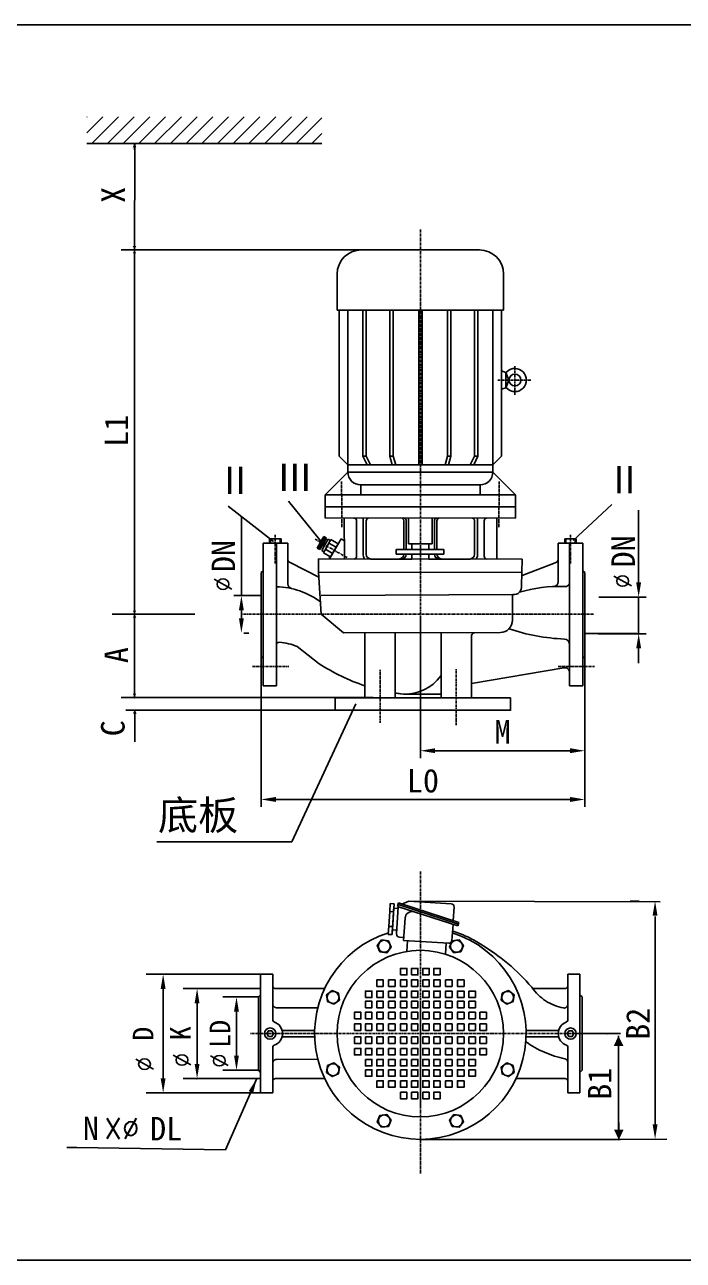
# Model space of a CAD drawing. Extents: x 1620 to 2878, y -792 to 791.
# Drawn here: x 1924.8 to 2036.8, y -372 to -162 of the extents above; entities that cross this region are included whole.
import ezdxf
from ezdxf.enums import TextEntityAlignment as Align

# ---------------------------------------------------------------- set-up
doc = ezdxf.new("R2010")
doc.units = 0
doc.header["$MEASUREMENT"] = 0
doc.linetypes.add('ACAD_ISO05W100', pattern=[34, 24, -3, 0.5, -3, 0.5, -3])
doc.linetypes.add('CENTER', pattern=[2, 1.25, -0.25, 0.25, -0.25])
doc.layers.get('0').update_dxf_attribs({"linetype": 'CONTINUOUS'})
doc.layers.get('DEFPOINTS').update_dxf_attribs({"linetype": 'CONTINUOUS'})
for name, color, linetype in [('1', 7, 'CONTINUOUS'), ('LAYER1', 7, 'ACAD_ISO05W100'), ('PMX', 6, 'CONTINUOUS'), ('TEXT', 3, 'CONTINUOUS'), ('YHCENTER', 4, 'CENTER'), ('YHDIM', 1, 'CONTINUOUS'), ('YHPMX', 6, 'CONTINUOUS'), ('YHSOLID', 7, 'CONTINUOUS'), ('YHTHIN', 1, 'CONTINUOUS')]:
    doc.layers.add(name, color=color, linetype=linetype)
doc.styles.add('HZTXT', font='txt.shx', dxfattribs={"bigfont": 'hztxt.shx'})
doc.styles.get("Standard").update_dxf_attribs({"font": 'SimSun.ttf', "width": 0.6})
doc.dimstyles.get("Standard").update_dxf_attribs({"dimtxt": 0.18, "dimasz": 0.18, "dimexe": 0.18, "dimexo": 0.0625, "dimgap": 0.09, "dimtad": 0, "dimtih": 1, "dimtoh": 1, "dimdec": 4, "dimzin": 0, "dimdsep": 46, "dimtxsty": 'Standard', "dimcen": 0.09, "dimadec": 0, "dimazin": 0, "dimtfac": 1, "dimtdec": 4, "dimtofl": 0, "dimtmove": 0, "dimatfit": 3, "dimfxl": 0, "dimtolj": 1, "dimtzin": 0, "dimarcsym": 0})

# ---------------------------------------------------------------- blocks, each defined once
blk = doc.blocks.new('A2')
at = {"color": 1, "linetype": 'ByBlock', "ltscale": 0.2}
blk.add_solid([(-0.63, -0.307), (-0.63, 0.293), (0, 0)], dxfattribs=at)
at = {"layer": 'TEXT', "color": 1, "ltscale": 0.2}
blk.add_line((0, 0), (-1.081, 0), dxfattribs=at)
blk = doc.blocks.new('*D52')
at = {"layer": 'DEFPOINTS', "color": 0}
for p in [(2021.77, -259.25), (2029.18, -259.25), (2021.65, -265.48)]:
    blk.add_point(p, dxfattribs=at)
at = {"layer": 'YHDIM', "color": 0, "lineweight": -2}
for p, q in [((2029.18, -256.75), (2029.18, -244.47)), ((2022.39, -259.25), (2030.43, -259.25)), ((2029.18, -265.48), (2029.18, -259.25)), ((2022.27, -265.48), (2030.43, -265.48)), ((2029.18, -267.98), (2029.18, -270.48))]:
    blk.add_line(p, q, dxfattribs=at)
at = {"layer": 'YHDIM', "color": 0}
for points in [[(2028.76, -256.75), (2029.6, -256.75), (2029.18, -259.25)], [(2028.76, -267.98), (2029.6, -267.98), (2029.18, -265.48)]]:
    blk.add_solid(points, dxfattribs=at)
at = {"layer": 'YHDIM', "color": 0, "insert": (2027.3, -249.36), "char_height": 2.5, "attachment_point": 5, "rotation": 90}
blk.add_mtext('\\A1;        ', dxfattribs=at)
blk = doc.blocks.new('*D53')
at = {"layer": 'DEFPOINTS', "color": 0}
for p in [(1961.52, -259.01), (1961.64, -259.01), (1961.4, -265.36)]:
    blk.add_point(p, dxfattribs=at)
at = {"layer": 'YHDIM', "color": 0, "lineweight": -2}
for p, q in [((1961.64, -259.01), (1961.64, -245.66)), ((1962.15, -259.01), (1962.89, -259.01)), ((1961.64, -262.86), (1961.64, -261.51)), ((1962.03, -265.36), (1962.89, -265.36))]:
    blk.add_line(p, q, dxfattribs=at)
at = {"layer": 'YHDIM', "color": 0}
for points in [[(1961.22, -261.51), (1962.06, -261.51), (1961.64, -259.01)], [(1961.22, -262.86), (1962.06, -262.86), (1961.64, -265.36)]]:
    blk.add_solid(points, dxfattribs=at)
at = {"layer": 'YHDIM', "color": 0, "insert": (1959.76, -251.09), "char_height": 2.5, "attachment_point": 5, "rotation": 90}
blk.add_mtext('\\A1;         ', dxfattribs=at)
blk = doc.blocks.new('*D54')
at = {"layer": 'DEFPOINTS', "color": 0}
for p in [(1965, -262.15), (2020.03, -262.15), (2020.03, -293.65)]:
    blk.add_point(p, dxfattribs=at)
at = {"layer": 'YHDIM', "color": 0, "lineweight": -2}
for p, q in [((1965, -262.77), (1965, -294.9)), ((2020.03, -262.77), (2020.03, -294.9)), ((1967.5, -293.65), (2017.53, -293.65))]:
    blk.add_line(p, q, dxfattribs=at)
at = {"layer": 'YHDIM', "color": 0}
for points in [[(1967.5, -293.23), (1967.5, -294.07), (1965, -293.65)], [(2017.53, -293.23), (2017.53, -294.07), (2020.03, -293.65)]]:
    blk.add_solid(points, dxfattribs=at)
blk = doc.blocks.new('*D55')
at = {"layer": 'DEFPOINTS', "color": 0}
for p in [(1992.07, -262.15), (2020.03, -262.15), (2020.03, -285.37)]:
    blk.add_point(p, dxfattribs=at)
at = {"layer": 'YHDIM', "color": 0, "lineweight": -2}
for p, q in [((1992.07, -262.77), (1992.07, -286.62)), ((2020.03, -262.77), (2020.03, -286.62)), ((1994.57, -285.37), (2017.53, -285.37))]:
    blk.add_line(p, q, dxfattribs=at)
at = {"layer": 'YHDIM', "color": 0}
for points in [[(1994.57, -284.95), (1994.57, -285.78), (1992.07, -285.37)], [(2017.53, -284.95), (2017.53, -285.78), (2020.03, -285.37)]]:
    blk.add_solid(points, dxfattribs=at)
blk = doc.blocks.new('*D56')
at = {"layer": 'DEFPOINTS', "color": 0}
for p in [(1954.11, -325.8), (1964.9, -325.8), (1964.89, -341.09)]:
    blk.add_point(p, dxfattribs=at)
at = {"layer": 'YHDIM', "color": 0, "lineweight": -2}
for p, q in [((1964.28, -325.8), (1952.86, -325.8)), ((1954.11, -338.59), (1954.11, -328.3)), ((1964.27, -341.09), (1952.86, -341.09))]:
    blk.add_line(p, q, dxfattribs=at)
at = {"layer": 'YHDIM', "color": 0}
for points in [[(1953.69, -328.3), (1954.52, -328.3), (1954.11, -325.8)], [(1953.69, -338.59), (1954.52, -338.59), (1954.11, -341.09)]]:
    blk.add_solid(points, dxfattribs=at)
blk = doc.blocks.new('*D57')
at = {"layer": 'DEFPOINTS', "color": 0}
for p in [(1960.81, -327.21), (1964.54, -327.21), (1964.54, -339.68)]:
    blk.add_point(p, dxfattribs=at)
at = {"layer": 'YHDIM', "color": 0, "lineweight": -2}
for p, q in [((1963.91, -327.21), (1959.56, -327.21)), ((1960.81, -337.18), (1960.81, -329.71)), ((1963.91, -339.68), (1959.56, -339.68))]:
    blk.add_line(p, q, dxfattribs=at)
at = {"layer": 'YHDIM', "color": 0}
for points in [[(1960.39, -329.71), (1961.22, -329.71), (1960.81, -327.21)], [(1960.39, -337.18), (1961.22, -337.18), (1960.81, -339.68)]]:
    blk.add_solid(points, dxfattribs=at)
blk = doc.blocks.new('*D58')
at = {"layer": 'DEFPOINTS', "color": 0}
for p in [(1948.34, -323.35), (1964.9, -323.35), (1964.9, -343.54)]:
    blk.add_point(p, dxfattribs=at)
at = {"layer": 'YHDIM', "color": 0, "lineweight": -2}
for p, q in [((1964.28, -323.35), (1947.09, -323.35)), ((1948.34, -341.04), (1948.34, -325.85)), ((1964.28, -343.54), (1947.09, -343.54))]:
    blk.add_line(p, q, dxfattribs=at)
at = {"layer": 'YHDIM', "color": 0}
for points in [[(1947.92, -325.85), (1948.75, -325.85), (1948.34, -323.35)], [(1947.92, -341.04), (1948.75, -341.04), (1948.34, -343.54)]]:
    blk.add_solid(points, dxfattribs=at)

msp = doc.modelspace()

# ---------------------------------------------------------------- hatches: boundary and pattern name
at = {"layer": 'YHPMX', "ltscale": 0.2}
h = msp.add_hatch(dxfattribs=at)
h.set_pattern_fill('ANSI31', color=256, scale=15.120422, style=0)
h.set_pattern_definition([(45, (326.8818, -719.637), (-1.3364691, 1.3364691), [])])
h.paths.add_polyline_path([(1975.34103, -182.16182), (1975.34103, -177.62036), (1935.34335, -177.62036), (1935.34335, -182.16182)])

# ---------------------------------------------------------------- linework, layer by layer
for p, q in [((2215.64763, -161.97458), (1918.64763, -161.97458)), ((1918.64763, -371.97458), (2215.64763, -371.97458))]:
    msp.add_line(p, q)
at = {"color": 1, "linetype": 'ByBlock'}
for p, q in [((1982.01047, -200.24144), (1942.72525, -200.24144)), ((1943.47525, -201.14144), (1943.47525, -246.71842)), ((1943.47525, -261.2454), (1943.47525, -231.66842)), ((1964.96448, -258.96053), (1960.36199, -258.95836)), ((1953.75006, -262.1454), (1942.72525, -262.1454)), ((2020.06241, -265.4468), (2028.85534, -265.4468)), ((1992.06783, -278.53294), (1992.06783, -283.51966)), ((1992.20245, -351.42356), (2033.99427, -351.37902))]:
    msp.add_line(p, q, dxfattribs=at)
at = {"color": 1}
for p, q in [((1981.1071, -277.41988), (1970.24158, -300.84025)), ((1970.24158, -300.84025), (1947.26287, -300.84025))]:
    msp.add_line(p, q, dxfattribs=at)
at = {"color": 0, "linetype": 'ByBlock'}
msp.add_line((2029.28507, -310.96029), (2027.72343, -310.96029), dxfattribs=at)
at = {"layer": '1'}
for p, q in [((1975.88619, -243.88958), (1975.88619, -245.83142)), ((1992.06815, -243.88958), (1975.88619, -243.88958)), ((1992.06815, -243.88958), (1996.22748, -243.88958)), ((1996.22748, -243.88958), (2004.44735, -243.88958)), ((2006.38918, -243.88958), (2008.25011, -243.88958)), ((2008.25011, -243.88958), (2008.25011, -245.83142)), ((2008.25011, -245.83142), (1975.88619, -245.79301)), ((1979.12258, -245.83142), (1979.14299, -252.75892)), ((1981.22624, -246.31688), (1981.22624, -252.3042)), ((1982.35897, -245.83142), (1982.35897, -252.14736)), ((1982.86964, -251.98056), (1982.86964, -246.27847)), ((1989.24321, -245.79301), (1989.24321, -245.79596)), ((1989.24321, -246.27847), (1989.24321, -251.1668)), ((1989.6752, -246.27847), (1989.6752, -251.1668)), ((1994.4611, -246.27847), (1994.4611, -251.1668)), ((1994.89308, -246.27847), (1994.89308, -251.1668)), ((2001.26666, -251.98056), (2001.26666, -246.27847)), ((2001.77732, -245.83142), (2001.77732, -252.14736)), ((2002.91006, -246.31688), (2002.91006, -252.3042)), ((2005.04468, -252.78966), (2005.04468, -245.82761)), ((1976.61522, -252.75293), (1978.58147, -249.34502)), ((1989.24321, -251.9759), (1989.24321, -251.98056)), ((1989.6752, -251.9759), (1989.6752, -251.98056)), ((1994.4611, -251.9759), (1994.4611, -251.98056)), ((1994.89308, -251.9759), (1994.89308, -251.98056)), ((1974.75293, -252.74529), (2009.38885, -252.83279)), ((1983.7052, -252.78966), (1988.8661, -252.78966)), ((1990.61177, -252.78966), (1988.8661, -252.78966)), ((2000.45756, -252.78966), (1993.52452, -252.78966)), ((2009.38885, -255.05481), (1974.74747, -255.04666))]:
    msp.add_line(p, q, dxfattribs=at)
for centre, radius, start, end in [((1980.74078, -246.31688), 0.48546, 0, 90), ((1983.3551, -246.27847), 0.48546, 110.1606389, 180), ((1988.75776, -246.27847), 0.48546, 0, 90), ((1989.18974, -246.27847), 0.48546, 0, 90), ((1994.94656, -246.27847), 0.48546, 107.4918441, 180), ((1995.37854, -246.27847), 0.48546, 107.6913042, 180), ((2000.7812, -246.27847), 0.48546, 0, 69.8393611), ((2003.39552, -246.31688), 0.48546, 90, 180), ((1983.67874, -251.98056), 0.8091, 180, 270), ((1988.43412, -251.98056), 0.8091, 270, 0), ((1988.8661, -251.98056), 0.8091, 270, 0), ((1995.2702, -251.98056), 0.8091, 180, 270), ((1995.70218, -251.98056), 0.8091, 180, 270), ((2000.45756, -251.98056), 0.8091, 270, 0), ((1980.74078, -252.3042), 0.48546, 270, 0), ((1983.16807, -252.14736), 0.8091, 180, 232.5464914), ((1983.7052, -251.98056), 0.8091, 262.9483667, 270), ((2000.96822, -252.14736), 0.8091, 307.4535086, 0), ((2003.39552, -252.3042), 0.48546, 180, 270)]:
    msp.add_arc(centre, radius, start, end, dxfattribs=at)
at = {"layer": 'DEFPOINTS', "color": 0, "linetype": 'ByBlock'}
for p in [(1982.04172, -200.24144), (1964.99573, -258.96054), (2020.03116, -258.97401), (1943.47525, -262.1454), (1953.78131, -262.1454), (1964.99573, -262.23991), (2020.03116, -262.1454), (2020.03116, -262.23991), (1961.10894, -265.43165), (1964.99573, -265.43348), (2020.03116, -265.4468), (2028.10534, -265.4468), (1992.06783, -278.50169), (1992.06783, -282.76966), (1990.09469, -310.96029), (2028.97343, -310.96029), (2029.16007, -310.96029), (2029.91007, -310.96029), (1992.1712, -351.42356), (2029.91007, -351.42356)]:
    msp.add_point(p, dxfattribs=at)
at = {"layer": 'DEFPOINTS', "color": 0, "linetype": 'ByBlock', "ltscale": 0.35}
msp.add_point((1992.07669, -351.42356), dxfattribs=at)
at = {"layer": 'LAYER1'}
for p, q in [((1988.02982, -315.79346), (1988.02982, -316.56461)), ((1966.98322, -323.3517), (1964.90304, -323.3517)), ((1964.90304, -323.3517), (1964.90304, -333.44672)), ((1966.98322, -323.3517), (1966.98322, -327.18787)), ((1967.01153, -323.3517), (1967.01153, -331.02404)), ((2017.12413, -323.3517), (2019.20431, -323.3517)), ((2017.12413, -323.3517), (2017.12413, -331.02404)), ((2019.20431, -323.3517), (2019.20431, -333.44672)), ((1964.53595, -327.20616), (1964.90304, -326.83907)), ((1964.53595, -327.20616), (1964.53595, -333.44672)), ((1967.47268, -325.79898), (1975.79584, -325.80545)), ((2011.16117, -325.79898), (2016.63467, -325.79898)), ((2019.57141, -327.20616), (2019.20431, -326.83907)), ((2019.57141, -327.20616), (2019.57141, -333.44672)), ((1974.6295, -329.07963), (1967.59504, -329.04487)), ((1967.01153, -331.17129), (1967.01153, -331.02404)), ((2017.12413, -331.17129), (2017.12413, -331.02404)), ((1964.53595, -339.68299), (1964.53595, -333.44243)), ((1964.90304, -343.53745), (1964.90304, -333.44243)), ((2019.20431, -343.53745), (2019.20431, -333.44243)), ((2019.57141, -339.68299), (2019.57141, -333.44243)), ((1967.01153, -343.53745), (1967.01153, -335.72216)), ((2017.12413, -343.53745), (2017.12413, -335.72216)), ((1974.6295, -337.81382), (1967.59504, -337.84858)), ((1964.53595, -339.68299), (1964.90304, -340.05008)), ((1966.98322, -343.53745), (1966.98322, -338.46039)), ((2019.57141, -339.68299), (2019.20431, -340.05008)), ((1967.47268, -341.09017), (1975.79686, -341.09017)), ((2008.33879, -341.09017), (2016.63467, -341.09017)), ((1966.98322, -343.53745), (1964.90304, -343.53745)), ((2017.12413, -343.53745), (2019.20431, -343.53745))]:
    msp.add_line(p, q, dxfattribs=at)
for centre, radius, start, end in [((1992.36928, -333.33824), 18.06528, 56.8337745, 73.5055926), ((1984.57963, -348.10409), 34.722, 40.4438271, 59.4044374), ((1967.47268, -325.30952), 0.48946, 180, 270), ((2016.63467, -325.30952), 0.48946, 270, 0), ((2017.98294, -320.75744), 8.48256, 214.6462864, 259.2628235), ((1967.59504, -328.43306), 0.61182, 180, 270), ((2016.51231, -328.48958), 0.61182, 259.6711867, 0), ((2020.49106, -319.83108), 18.31837, 235.0245291, 257.867067), ((1967.59504, -338.46039), 0.61182, 90, 180), ((2016.51231, -338.33842), 0.61182, 0, 77.867067), ((1967.47268, -341.57963), 0.48946, 90, 180), ((2016.63467, -341.57963), 0.48946, 0, 90)]:
    msp.add_arc(centre, radius, start, end, dxfattribs=at)
at = {"layer": 'PMX'}
msp.add_line((1978.58147, -249.34502), (1978.58147, -249.34502), dxfattribs=at)
for points in [[(1988.67803, -323.47787), (1989.78533, -323.47787), (1989.78533, -322.37148), (1988.67803, -322.37148)], [(1990.54858, -323.47787), (1991.65589, -323.47787), (1991.65589, -322.37148), (1990.54858, -322.37148)], [(1993.58707, -323.47787), (1992.47977, -323.47787), (1992.47977, -322.37148), (1993.58707, -322.37148)], [(1995.45763, -323.47787), (1994.35033, -323.47787), (1994.35033, -322.37148), (1995.45763, -322.37148)], [(1984.64774, -325.43599), (1985.75505, -325.43599), (1985.75505, -324.32959), (1984.64774, -324.32959)], [(1986.66343, -325.43599), (1987.77073, -325.43599), (1987.77073, -324.32959), (1986.66343, -324.32959)], [(1988.67803, -325.43599), (1989.78533, -325.43599), (1989.78533, -324.32959), (1988.67803, -324.32959)], [(1990.54858, -325.43599), (1991.65589, -325.43599), (1991.65589, -324.32959), (1990.54858, -324.32959)], [(1993.58707, -325.43599), (1992.47977, -325.43599), (1992.47977, -324.32959), (1993.58707, -324.32959)], [(1995.45763, -325.43599), (1994.35033, -325.43599), (1994.35033, -324.32959), (1995.45763, -324.32959)], [(1997.47223, -325.43599), (1996.36492, -325.43599), (1996.36492, -324.32959), (1997.47223, -324.32959)], [(1999.48791, -325.43599), (1998.38061, -325.43599), (1998.38061, -324.32959), (1999.48791, -324.32959)], [(1982.7189, -327.31413), (1983.8262, -327.31413), (1983.8262, -326.20774), (1982.7189, -326.20774)], [(1984.64774, -327.31413), (1985.75505, -327.31413), (1985.75505, -326.20774), (1984.64774, -326.20774)], [(1986.66343, -327.31413), (1987.77073, -327.31413), (1987.77073, -326.20774), (1986.66343, -326.20774)], [(1988.67803, -327.31413), (1989.78533, -327.31413), (1989.78533, -326.20774), (1988.67803, -326.20774)], [(1990.54858, -327.31413), (1991.65589, -327.31413), (1991.65589, -326.20774), (1990.54858, -326.20774)], [(1993.58707, -327.31413), (1992.47977, -327.31413), (1992.47977, -326.20774), (1993.58707, -326.20774)], [(1995.45763, -327.31413), (1994.35033, -327.31413), (1994.35033, -326.20774), (1995.45763, -326.20774)], [(1997.47223, -327.31413), (1996.36492, -327.31413), (1996.36492, -326.20774), (1997.47223, -326.20774)], [(1999.48791, -327.31413), (1998.38061, -327.31413), (1998.38061, -326.20774), (1999.48791, -326.20774)], [(2001.41676, -327.31413), (2000.30946, -327.31413), (2000.30946, -326.20774), (2001.41676, -326.20774)], [(1982.7189, -329.05888), (1983.8262, -329.05888), (1983.8262, -327.95248), (1982.7189, -327.95248)], [(1984.64774, -329.05888), (1985.75505, -329.05888), (1985.75505, -327.95248), (1984.64774, -327.95248)], [(1986.66343, -329.05888), (1987.77073, -329.05888), (1987.77073, -327.95248), (1986.66343, -327.95248)], [(1988.67803, -329.05888), (1989.78533, -329.05888), (1989.78533, -327.95248), (1988.67803, -327.95248)], [(1990.54858, -329.05888), (1991.65589, -329.05888), (1991.65589, -327.95248), (1990.54858, -327.95248)], [(1993.58707, -329.05888), (1992.47977, -329.05888), (1992.47977, -327.95248), (1993.58707, -327.95248)], [(1995.45763, -329.05888), (1994.35033, -329.05888), (1994.35033, -327.95248), (1995.45763, -327.95248)], [(1997.47223, -329.05888), (1996.36492, -329.05888), (1996.36492, -327.95248), (1997.47223, -327.95248)], [(1999.48791, -329.05888), (1998.38061, -329.05888), (1998.38061, -327.95248), (1999.48791, -327.95248)], [(2001.41676, -329.05888), (2000.30946, -329.05888), (2000.30946, -327.95248), (2001.41676, -327.95248)], [(1980.84834, -330.93702), (1981.95564, -330.93702), (1981.95564, -329.83063), (1980.84834, -329.83063)], [(1980.84834, -332.89514), (1981.95564, -332.89514), (1981.95564, -331.78874), (1980.84834, -331.78874)], [(1982.7189, -330.93702), (1983.8262, -330.93702), (1983.8262, -329.83063), (1982.7189, -329.83063)], [(1982.7189, -332.89514), (1983.8262, -332.89514), (1983.8262, -331.78874), (1982.7189, -331.78874)], [(1984.64774, -330.93702), (1985.75505, -330.93702), (1985.75505, -329.83063), (1984.64774, -329.83063)], [(1984.64774, -332.89514), (1985.75505, -332.89514), (1985.75505, -331.78874), (1984.64774, -331.78874)], [(1986.66343, -330.93702), (1987.77073, -330.93702), (1987.77073, -329.83063), (1986.66343, -329.83063)], [(1986.66343, -332.89514), (1987.77073, -332.89514), (1987.77073, -331.78874), (1986.66343, -331.78874)], [(1988.67803, -330.93702), (1989.78533, -330.93702), (1989.78533, -329.83063), (1988.67803, -329.83063)], [(1988.67803, -332.89514), (1989.78533, -332.89514), (1989.78533, -331.78874), (1988.67803, -331.78874)], [(1990.54858, -330.93702), (1991.65589, -330.93702), (1991.65589, -329.83063), (1990.54858, -329.83063)], [(1990.54858, -332.89514), (1991.65589, -332.89514), (1991.65589, -331.78874), (1990.54858, -331.78874)], [(1993.58707, -330.93702), (1992.47977, -330.93702), (1992.47977, -329.83063), (1993.58707, -329.83063)], [(1993.58707, -332.89514), (1992.47977, -332.89514), (1992.47977, -331.78874), (1993.58707, -331.78874)], [(1995.45763, -330.93702), (1994.35033, -330.93702), (1994.35033, -329.83063), (1995.45763, -329.83063)], [(1995.45763, -332.89514), (1994.35033, -332.89514), (1994.35033, -331.78874), (1995.45763, -331.78874)], [(1997.47223, -330.93702), (1996.36492, -330.93702), (1996.36492, -329.83063), (1997.47223, -329.83063)], [(1997.47223, -332.89514), (1996.36492, -332.89514), (1996.36492, -331.78874), (1997.47223, -331.78874)], [(1999.48791, -330.93702), (1998.38061, -330.93702), (1998.38061, -329.83063), (1999.48791, -329.83063)], [(1999.48791, -332.89514), (1998.38061, -332.89514), (1998.38061, -331.78874), (1999.48791, -331.78874)], [(2001.41676, -330.93702), (2000.30946, -330.93702), (2000.30946, -329.83063), (2001.41676, -329.83063)], [(2001.41676, -332.89514), (2000.30946, -332.89514), (2000.30946, -331.78874), (2001.41676, -331.78874)], [(2003.28732, -330.93702), (2002.18001, -330.93702), (2002.18001, -329.83063), (2003.28732, -329.83063)], [(2003.28732, -332.89514), (2002.18001, -332.89514), (2002.18001, -331.78874), (2003.28732, -331.78874)], [(1980.84834, -333.99831), (1981.95564, -333.99831), (1981.95564, -335.10471), (1980.84834, -335.10471)], [(1980.84834, -335.95643), (1981.95564, -335.95643), (1981.95564, -337.06282), (1980.84834, -337.06282)], [(1982.7189, -333.99831), (1983.8262, -333.99831), (1983.8262, -335.10471), (1982.7189, -335.10471)], [(1982.7189, -335.95643), (1983.8262, -335.95643), (1983.8262, -337.06282), (1982.7189, -337.06282)], [(1984.64774, -333.99831), (1985.75505, -333.99831), (1985.75505, -335.10471), (1984.64774, -335.10471)], [(1984.64774, -335.95643), (1985.75505, -335.95643), (1985.75505, -337.06282), (1984.64774, -337.06282)], [(1986.66343, -333.99831), (1987.77073, -333.99831), (1987.77073, -335.10471), (1986.66343, -335.10471)], [(1986.66343, -335.95643), (1987.77073, -335.95643), (1987.77073, -337.06282), (1986.66343, -337.06282)], [(1988.67803, -333.99831), (1989.78533, -333.99831), (1989.78533, -335.10471), (1988.67803, -335.10471)], [(1988.67803, -335.95643), (1989.78533, -335.95643), (1989.78533, -337.06282), (1988.67803, -337.06282)], [(1990.54858, -333.99831), (1991.65589, -333.99831), (1991.65589, -335.10471), (1990.54858, -335.10471)], [(1990.54858, -335.95643), (1991.65589, -335.95643), (1991.65589, -337.06282), (1990.54858, -337.06282)], [(1993.58707, -333.99831), (1992.47977, -333.99831), (1992.47977, -335.10471), (1993.58707, -335.10471)], [(1993.58707, -335.95643), (1992.47977, -335.95643), (1992.47977, -337.06282), (1993.58707, -337.06282)], [(1995.45763, -333.99831), (1994.35033, -333.99831), (1994.35033, -335.10471), (1995.45763, -335.10471)], [(1995.45763, -335.95643), (1994.35033, -335.95643), (1994.35033, -337.06282), (1995.45763, -337.06282)], [(1997.47223, -333.99831), (1996.36492, -333.99831), (1996.36492, -335.10471), (1997.47223, -335.10471)], [(1997.47223, -335.95643), (1996.36492, -335.95643), (1996.36492, -337.06282), (1997.47223, -337.06282)], [(1999.48791, -333.99831), (1998.38061, -333.99831), (1998.38061, -335.10471), (1999.48791, -335.10471)], [(1999.48791, -335.95643), (1998.38061, -335.95643), (1998.38061, -337.06282), (1999.48791, -337.06282)], [(2001.41676, -333.99831), (2000.30946, -333.99831), (2000.30946, -335.10471), (2001.41676, -335.10471)], [(2001.41676, -335.95643), (2000.30946, -335.95643), (2000.30946, -337.06282), (2001.41676, -337.06282)], [(2003.28732, -333.99831), (2002.18001, -333.99831), (2002.18001, -335.10471), (2003.28732, -335.10471)], [(2003.28732, -335.95643), (2002.18001, -335.95643), (2002.18001, -337.06282), (2003.28732, -337.06282)], [(1982.7189, -337.83457), (1983.8262, -337.83457), (1983.8262, -338.94097), (1982.7189, -338.94097)], [(1984.64774, -337.83457), (1985.75505, -337.83457), (1985.75505, -338.94097), (1984.64774, -338.94097)], [(1986.66343, -337.83457), (1987.77073, -337.83457), (1987.77073, -338.94097), (1986.66343, -338.94097)], [(1988.67803, -337.83457), (1989.78533, -337.83457), (1989.78533, -338.94097), (1988.67803, -338.94097)], [(1990.54858, -337.83457), (1991.65589, -337.83457), (1991.65589, -338.94097), (1990.54858, -338.94097)], [(1993.58707, -337.83457), (1992.47977, -337.83457), (1992.47977, -338.94097), (1993.58707, -338.94097)], [(1995.45763, -337.83457), (1994.35033, -337.83457), (1994.35033, -338.94097), (1995.45763, -338.94097)], [(1997.47223, -337.83457), (1996.36492, -337.83457), (1996.36492, -338.94097), (1997.47223, -338.94097)], [(1999.48791, -337.83457), (1998.38061, -337.83457), (1998.38061, -338.94097), (1999.48791, -338.94097)], [(2001.41676, -337.83457), (2000.30946, -337.83457), (2000.30946, -338.94097), (2001.41676, -338.94097)], [(1982.7189, -339.57932), (1983.8262, -339.57932), (1983.8262, -340.68571), (1982.7189, -340.68571)], [(1984.64774, -339.57932), (1985.75505, -339.57932), (1985.75505, -340.68571), (1984.64774, -340.68571)], [(1986.66343, -339.57932), (1987.77073, -339.57932), (1987.77073, -340.68571), (1986.66343, -340.68571)], [(1988.67803, -339.57932), (1989.78533, -339.57932), (1989.78533, -340.68571), (1988.67803, -340.68571)], [(1990.54858, -339.57932), (1991.65589, -339.57932), (1991.65589, -340.68571), (1990.54858, -340.68571)], [(1993.58707, -339.57932), (1992.47977, -339.57932), (1992.47977, -340.68571), (1993.58707, -340.68571)], [(1995.45763, -339.57932), (1994.35033, -339.57932), (1994.35033, -340.68571), (1995.45763, -340.68571)], [(1997.47223, -339.57932), (1996.36492, -339.57932), (1996.36492, -340.68571), (1997.47223, -340.68571)], [(1999.48791, -339.57932), (1998.38061, -339.57932), (1998.38061, -340.68571), (1999.48791, -340.68571)], [(2001.41676, -339.57932), (2000.30946, -339.57932), (2000.30946, -340.68571), (2001.41676, -340.68571)], [(1984.64774, -341.45746), (1985.75505, -341.45746), (1985.75505, -342.56386), (1984.64774, -342.56386)], [(1986.66343, -341.45746), (1987.77073, -341.45746), (1987.77073, -342.56386), (1986.66343, -342.56386)], [(1988.67803, -341.45746), (1989.78533, -341.45746), (1989.78533, -342.56386), (1988.67803, -342.56386)], [(1990.54858, -341.45746), (1991.65589, -341.45746), (1991.65589, -342.56386), (1990.54858, -342.56386)], [(1993.58707, -341.45746), (1992.47977, -341.45746), (1992.47977, -342.56386), (1993.58707, -342.56386)], [(1995.45763, -341.45746), (1994.35033, -341.45746), (1994.35033, -342.56386), (1995.45763, -342.56386)], [(1997.47223, -341.45746), (1996.36492, -341.45746), (1996.36492, -342.56386), (1997.47223, -342.56386)], [(1999.48791, -341.45746), (1998.38061, -341.45746), (1998.38061, -342.56386), (1999.48791, -342.56386)], [(1988.67803, -343.41558), (1989.78533, -343.41558), (1989.78533, -344.52197), (1988.67803, -344.52197)], [(1990.54858, -343.41558), (1991.65589, -343.41558), (1991.65589, -344.52197), (1990.54858, -344.52197)], [(1993.58707, -343.41558), (1992.47977, -343.41558), (1992.47977, -344.52197), (1993.58707, -344.52197)], [(1995.45763, -343.41558), (1994.35033, -343.41558), (1994.35033, -344.52197), (1995.45763, -344.52197)]]:
    msp.add_lwpolyline(points, close=True, dxfattribs=at)
at = {"layer": 'TEXT', "color": 1, "linetype": 'ByBlock', "ltscale": 0.2}
for p, q in [((1943.38075, -182.16182), (1941.20719, -182.16182)), ((1943.49993, -182.24879), (1943.47525, -201.41962)), ((1959.61491, -182.16182), (1949.20212, -182.16182)), ((1943.47525, -197.51977), (1943.47525, -192.98364)), ((1943.38075, -200.24144), (1941.20719, -200.24144)), ((1943.38075, -262.1454), (1939.68598, -262.1454)), ((1953.5923, -262.1454), (1940.45117, -262.1454)), ((1944.90196, -276.33572), (1941.20719, -276.33572)), ((1943.53985, -278.60411), (1943.50869, -283.86241)), ((1964.90304, -323.3517), (1945.46313, -323.3517)), ((1964.90304, -325.79898), (1951.73885, -325.79898)), ((1964.53595, -327.20616), (1958.50597, -327.20616)), ((2019.66591, -333.44672), (2026.07814, -333.44672)), ((2025.77176, -335.53558), (2025.77176, -350.79073)), ((1964.53595, -339.68299), (1958.50597, -339.68299)), ((1964.89111, -341.09142), (1951.73885, -341.09142)), ((1964.90304, -343.53745), (1945.46313, -343.53745)), ((1992.1712, -351.42356), (2026.07814, -351.42356))]:
    msp.add_line(p, q, dxfattribs=at)
at = {"layer": 'TEXT', "color": 1, "linetype": 'ByBlock', "ltscale": 0.35}
for p, q in [((1992.06783, -200.24144), (1941.21264, -200.24144)), ((1984.06077, -276.33572), (1941.97238, -276.33572)), ((1979.00329, -276.33572), (1941.97238, -276.33572)), ((1979.00329, -278.45188), (1941.97238, -278.45188))]:
    msp.add_line(p, q, dxfattribs=at)
at = {"layer": 'TEXT', "color": 0, "linetype": 'ByBlock', "ltscale": 0.2}
for p in [(1943.47525, -200.24144), (1943.47525, -200.24144), (1943.47525, -262.1454), (1943.47525, -262.1454), (1943.47525, -276.33572), (2023.81008, -333.44672), (1954.00692, -341.09142)]:
    msp.add_point(p, dxfattribs=at)
at = {"layer": 'YHCENTER', "ltscale": 0.35}
for p, q in [((1992.06783, -196.78158), (1992.06783, -285.79375)), ((2008.13958, -224.85531), (2008.13958, -219.90566)), ((2010.82383, -222.36257), (2005.17033, -222.36257)), ((1978.71619, -247.383), (1978.67856, -239.60727)), ((2005.42011, -247.383), (2005.45774, -239.60727)), ((1967.40625, -253.52208), (1967.40625, -248.59844)), ((1979.60831, -252.55381), (1974.20673, -249.43521)), ((2017.60387, -253.52208), (2017.60387, -248.59844)), ((2021.52334, -262.1454), (1961.56389, -262.1454)), ((1963.55776, -271.05538), (1969.70558, -271.05967)), ((1985.22318, -280.6468), (1985.22318, -271.63814)), ((1998.16875, -280.99949), (1998.16875, -271.48633)), ((2015.51928, -271.05538), (2021.6671, -271.05967)), ((1992.06783, -305.90609), (1992.06783, -357.20103)), ((1992.06783, -327.90401), (1992.06783, -345.91779)), ((2020.59878, -333.44672), (1963.16356, -333.44672))]:
    msp.add_line(p, q, dxfattribs=at)
at = {"layer": 'YHDIM'}
for p, q in [((1943.48874, -276.33199), (1943.47899, -262.14763)), ((1990.12594, -310.96029), (2032.85577, -311.05809)), ((2031.97027, -349.01339), (2031.97027, -313.55012))]:
    msp.add_line(p, q, dxfattribs=at)
at = {"layer": 'YHDIM', "ltscale": 0.2}
for points in [[(1975.87181, -250.6719), (1969.66354, -242.92993)], [(2018.06957, -249.6556), (2024.61525, -243.49335)], [(1967.09925, -249.79536), (1959.40639, -243.77506)]]:
    msp.add_lwpolyline(points, dxfattribs=at)
at = {"layer": 'YHDIM'}
for points in [[(2031.5536, -313.42372), (2032.38694, -313.42372), (2031.97027, -310.92372)], [(2031.5536, -348.88699), (2032.38694, -348.88699), (2031.97027, -351.38699)]]:
    msp.add_solid(points, dxfattribs=at)
at = {"layer": 'YHSOLID'}
for p, q in [((1935.34335, -182.16182), (1975.34103, -182.16182)), ((1982.04172, -200.24144), (2002.09394, -200.24144)), ((1977.91332, -210.4822), (1977.91332, -204.36984)), ((2006.22234, -204.36984), (2006.22234, -210.4822)), ((2006.22234, -210.4822), (1977.91332, -210.4822)), ((1978.25855, -235.2795), (1978.25855, -210.4822)), ((1979.74139, -237.99826), (1979.74139, -210.4822)), ((1982.28626, -235.2795), (1982.28626, -210.4822)), ((1982.86164, -235.2795), (1982.86164, -210.4822)), ((1986.88935, -235.2795), (1986.88935, -210.4822)), ((1987.46474, -235.2795), (1987.46474, -210.4822)), ((1991.78013, -236.76169), (1991.78013, -210.4822)), ((1992.35552, -236.76169), (1992.35552, -210.4822)), ((1996.67092, -235.2795), (1996.67092, -210.4822)), ((1997.24631, -235.2795), (1997.24631, -210.4822)), ((2001.27401, -235.2795), (2001.27401, -210.4822)), ((2001.8494, -235.2795), (2001.8494, -210.4822)), ((2004.39491, -238.00224), (2004.39491, -210.4822)), ((2005.8771, -210.4822), (2005.8771, -235.2795)), ((2006.58627, -221.05947), (2005.8771, -220.8124)), ((2006.58627, -221.05946), (2006.58627, -222.38063)), ((2007.12458, -222.36257), (2006.58627, -221.05946)), ((2006.58627, -223.66568), (2006.58627, -222.34451)), ((2007.12458, -222.36257), (2006.58627, -223.66568)), ((2006.58627, -223.66567), (2005.8771, -223.91274)), ((1979.74139, -234.86507), (1979.74139, -238.00224)), ((1978.25855, -235.2795), (1979.74075, -236.76169)), ((2004.39491, -236.76169), (1979.74075, -236.76169)), ((1982.28626, -235.2795), (1982.86164, -235.2795)), ((1982.2869, -235.2795), (1982.99922, -236.76169)), ((1982.86228, -235.2795), (1982.2869, -235.2795)), ((1982.86228, -235.2795), (1983.5746, -236.76169)), ((1986.88935, -235.2795), (1987.46474, -235.2795)), ((1987.46538, -235.2795), (1986.88999, -235.2795)), ((1986.88999, -235.2795), (1987.30045, -236.76169)), ((1987.46538, -235.2795), (1987.87584, -236.76169)), ((1991.78013, -235.2795), (1992.35552, -235.2795)), ((1996.67092, -235.2795), (1996.26046, -236.76169)), ((1996.67092, -235.2795), (1997.24631, -235.2795)), ((1997.24631, -235.2795), (1996.83585, -236.76169)), ((2001.27401, -235.2795), (2000.56169, -236.76169)), ((2001.8494, -235.2795), (2001.13708, -236.76169)), ((2001.27401, -235.2795), (2001.8494, -235.2795)), ((2005.8771, -235.2795), (2004.39491, -236.76169)), ((1979.74139, -238.00224), (1975.88619, -241.87395)), ((1979.74139, -237.99826), (2004.39491, -237.99826)), ((2004.39491, -238.00224), (2008.2501, -241.87395)), ((1981.92786, -240.18871), (2002.20844, -240.18871)), ((1981.92786, -240.18871), (1981.92786, -241.87395)), ((2002.2078, -240.18871), (2002.2078, -241.87395)), ((1975.88619, -241.87395), (1975.88619, -243.88958)), ((1975.88619, -241.87395), (2008.2501, -241.87395)), ((2008.2501, -241.87395), (2008.2501, -243.88958)), ((1975.88619, -243.88958), (2008.2501, -243.88958)), ((1975.88619, -243.88958), (2008.25011, -243.88958)), ((2006.38918, -243.88958), (1975.88619, -243.88958)), ((2008.25011, -243.88958), (2006.38918, -243.88958)), ((1990.0454, -250.20055), (1990.0454, -245.79301)), ((1994.09089, -245.79301), (1994.09089, -250.20055)), ((1966.43534, -249.35362), (1968.37717, -249.35362)), ((1966.43534, -250.07394), (1966.43534, -249.35362)), ((1968.37717, -250.07394), (1968.37717, -249.35362)), ((1975.6552, -248.96939), (1975.09137, -249.94596)), ((1975.6165, -250.06817), (1975.16974, -249.81023)), ((1975.69741, -249.92803), (1975.25065, -249.67009)), ((1975.77832, -249.78789), (1975.33156, -249.52995)), ((1975.85923, -249.64775), (1975.41247, -249.38981)), ((1975.94014, -249.50761), (1975.49338, -249.24967)), ((1976.10196, -249.22733), (1975.53814, -250.2039)), ((1976.02105, -249.36747), (1975.57429, -249.10953)), ((1976.10196, -249.22733), (1975.6552, -248.96939)), ((1976.39035, -249.43357), (1975.84374, -250.38034)), ((1976.87304, -249.47379), (1976.13305, -250.7555)), ((1976.77754, -249.65712), (1976.39035, -249.43357)), ((1978.09893, -250.18156), (1976.87304, -249.47379)), ((2018.57479, -249.35362), (2016.63295, -249.35362)), ((2016.63295, -250.07394), (2016.63295, -249.35362)), ((2018.57479, -250.07394), (2018.57479, -249.35362)), ((1968.39394, -250.07394), (1965.31937, -250.07394)), ((1965.31937, -269.65411), (1965.31937, -250.07394)), ((1967.58485, -274.34687), (1967.58485, -250.07394)), ((1969.52668, -250.07394), (1968.39394, -250.07394)), ((1969.52668, -257.02429), (1969.52668, -250.07394)), ((1974.52755, -250.92253), (1975.09137, -249.94596)), ((1974.97431, -251.18047), (1974.52755, -250.92253)), ((1975.05522, -251.04033), (1974.60846, -250.78239)), ((1975.13613, -250.90019), (1974.68937, -250.64225)), ((1975.21704, -250.76005), (1974.77028, -250.50211)), ((1975.29795, -250.61991), (1974.85119, -250.36197)), ((1975.37886, -250.47977), (1974.9321, -250.22183)), ((1974.97431, -251.18047), (1975.53814, -250.2039)), ((1975.45977, -250.33963), (1975.01301, -250.08169)), ((1975.29712, -251.3271), (1975.84374, -250.38034)), ((1975.68432, -251.55065), (1975.29712, -251.3271)), ((1975.72735, -250.58192), (1975.42175, -250.40548)), ((1975.5733, -251.72501), (1976.31329, -250.4433)), ((1976.79919, -252.43278), (1975.5733, -251.72501)), ((1975.96012, -250.17875), (1975.65452, -250.00231)), ((1977.14337, -251.83663), (1975.91748, -251.12886)), ((1977.75474, -250.7777), (1976.52886, -250.06994)), ((1976.79919, -252.43278), (1978.09893, -250.18156)), ((1987.95888, -251.1668), (1993.52452, -251.1668)), ((1987.95888, -251.9759), (1987.95888, -251.1668)), ((1993.52452, -251.9759), (1987.95888, -251.9759)), ((1990.0454, -250.20055), (1994.09089, -250.20055)), ((1993.52452, -251.1668), (1996.04986, -251.1668)), ((1996.04986, -251.9759), (1993.52452, -251.9759)), ((1996.04986, -251.1668), (1996.04986, -251.9759)), ((2019.14115, -250.07394), (2015.50021, -250.07394)), ((2015.50021, -256.6677), (2015.50021, -250.07394)), ((2017.44205, -274.34687), (2017.44205, -250.07394)), ((2019.70752, -250.07394), (2018.57479, -250.07394)), ((2019.70752, -254.7667), (2019.70752, -250.07394)), ((1974.79754, -255.86018), (1970.03986, -253.43017)), ((1974.74717, -255.17258), (1974.75293, -252.74529)), ((2009.38788, -252.83279), (2009.27763, -257.31524)), ((2009.40208, -255.57515), (2014.98674, -253.42996)), ((1964.99573, -255.09034), (1965.31937, -254.7667)), ((1964.99573, -269.33047), (1964.99573, -255.09034)), ((2020.03116, -255.09034), (2019.70752, -254.7667)), ((2019.70752, -274.34687), (2019.70752, -254.7667)), ((2020.03116, -269.33047), (2020.03116, -255.09034)), ((1964.99573, -265.4468), (1964.99573, -258.97401)), ((2020.03116, -265.4468), (2020.03116, -258.97401)), ((1982.63407, -276.38553), (1982.63051, -265.31711)), ((1987.81229, -276.38553), (1987.80651, -265.31711)), ((1995.57963, -276.38553), (1995.57963, -265.31711)), ((2000.75786, -276.38553), (2000.75786, -265.9304)), ((1974.88693, -270.57798), (1971.12523, -267.67878)), ((1964.99573, -269.33047), (1965.31937, -269.65411)), ((1965.31937, -274.34687), (1965.31937, -269.65411)), ((2020.03116, -269.33047), (2019.70752, -269.65411)), ((2016.48142, -271.2689), (2000.75786, -273.95823)), ((1967.58485, -274.34687), (1965.31937, -274.34687)), ((2017.44205, -274.34687), (2019.70752, -274.34687)), ((1987.81229, -276.38553), (1982.63407, -276.38553)), ((1995.57963, -275.73825), (1989.43049, -275.73825)), ((2000.75786, -276.38553), (1995.57963, -276.38553)), ((1986.70691, -315.2186), (1986.86159, -312.70741)), ((1986.86159, -312.70741), (1986.94597, -311.33742)), ((1987.50374, -312.74696), (1986.86159, -312.70741)), ((1986.94597, -311.33742), (1987.58813, -311.37698)), ((1987.26468, -316.62814), (1987.56176, -311.80502)), ((1987.58813, -311.37698), (1987.29104, -316.20009)), ((1987.31493, -315.81227), (1987.54062, -312.1483)), ((1987.54062, -312.1483), (1988.28217, -312.19398)), ((1988.30183, -311.87483), (1988.01726, -316.4947)), ((1988.36303, -311.23938), (1988.1732, -311.82632)), ((1988.17476, -311.82152), (1998.44763, -315.14497)), ((1988.2689, -311.53045), (1998.53132, -314.85053)), ((1988.36303, -311.23938), (1998.61501, -314.55609)), ((1990.09469, -310.96029), (1988.93553, -311.42454)), ((1990.09469, -310.96029), (1997.31053, -311.40476)), ((1997.80621, -311.96551), (1997.66556, -314.24892)), ((1989.46735, -313.84538), (1989.21571, -317.62801)), ((1997.62672, -314.87939), (1997.44244, -317.60767)), ((1998.61501, -314.55609), (1998.44762, -315.14498)), ((1986.70691, -315.2186), (1986.62252, -316.58858)), ((1986.62252, -316.58858), (1987.26468, -316.62814)), ((1986.67554, -315.7278), (1986.70691, -315.2186)), ((1987.34906, -315.25815), (1986.70691, -315.2186)), ((1988.02982, -315.85631), (1987.31493, -315.81227)), ((1988.08501, -315.67109), (1988.08501, -315.79346)), ((1988.51294, -317.05545), (1989.25078, -317.1009)), ((1989.21571, -317.62801), (1996.88189, -318.10022)), ((1989.8981, -317.67005), (1989.77778, -319.4787)), ((1996.44072, -318.07305), (1996.3162, -319.94482)), ((1968.56963, -332.92446), (1974.09858, -332.92446)), ((2015.56602, -332.92446), (2010.03708, -332.92446)), ((1968.56963, -333.96899), (1974.09858, -333.96899)), ((2015.56602, -333.96899), (2010.03708, -333.96899))]:
    msp.add_line(p, q, dxfattribs=at)
at = {"layer": 'YHSOLID', "ltscale": 0.2}
for p, q in [((1978.58147, -249.34502), (1979.14904, -249.68963)), ((1990.61177, -250.20055), (1990.61177, -251.1668)), ((1990.61177, -251.9759), (1990.61177, -252.78966)), ((1993.52452, -250.20055), (1993.52452, -251.1668)), ((1993.52452, -251.9759), (1993.52452, -252.78966)), ((1976.61522, -252.75293), (1976.61522, -252.32656)), ((1990.61177, -252.78966), (1990.61178, -252.78621)), ((1974.74747, -255.04666), (1975.18438, -262.1454)), ((1975.20085, -259.01116), (2007.80184, -258.84229)), ((2007.73594, -258.84263), (2007.73423, -263.27046)), ((1975.18438, -262.1454), (1978.99368, -265.31711)), ((2005.66853, -265.26395), (1978.99368, -265.31711))]:
    msp.add_line(p, q, dxfattribs=at)
at = {"layer": 'YHSOLID'}
msp.add_lwpolyline([(1977.57659, -278.50169), (2007.40131, -278.50169), (2007.40131, -276.38553), (1977.57659, -276.38553)], close=True, dxfattribs=at)
at = {"layer": 'YHSOLID', "ltscale": 0.2}
for points in [[(1985.20298, -319.5381), (1986.37035, -319.69179), (1987.08712, -318.75766), (1986.63654, -317.66986), (1985.46918, -317.51617), (1984.7524, -318.45029)], [(1997.04853, -318.75766), (1997.76531, -319.69179), (1998.93267, -319.5381), (1999.38326, -318.45029), (1998.66648, -317.51617), (1997.49912, -317.66986)], [(1977.37877, -328.46602), (1978.31289, -327.74924), (1978.1592, -326.58188), (1977.0714, -326.13129), (1976.13727, -326.84807), (1976.29096, -328.01544)], [(2005.97645, -326.58188), (2005.82276, -327.74924), (2006.75689, -328.46602), (2007.8447, -328.01544), (2007.99838, -326.84807), (2007.06426, -326.13129)], [(1966.80678, -332.97043), (1967.08176, -333.44672), (1966.80678, -333.92302), (1966.2568, -333.92302), (1965.98181, -333.44672), (1966.2568, -332.97043)], [(2017.32888, -332.97043), (2017.05389, -333.44672), (2017.32888, -333.92302), (2017.87886, -333.92302), (2018.15384, -333.44672), (2017.87886, -332.97043)], [(1978.1592, -340.31157), (1978.31289, -339.14421), (1977.37877, -338.42743), (1976.29096, -338.87801), (1976.13727, -340.04538), (1977.0714, -340.76216)], [(2006.75689, -338.42743), (2005.82276, -339.14421), (2005.97645, -340.31157), (2007.06426, -340.76216), (2007.99838, -340.04538), (2007.8447, -338.87801)], [(1987.08712, -348.13579), (1986.37035, -347.20166), (1985.20298, -347.35535), (1984.7524, -348.44316), (1985.46918, -349.37728), (1986.63654, -349.22359)], [(1998.93267, -347.35535), (1997.76531, -347.20166), (1997.04853, -348.13579), (1997.49912, -349.22359), (1998.66648, -349.37728), (1999.38326, -348.44316)]]:
    msp.add_lwpolyline(points, close=True, dxfattribs=at)
at = {"layer": 'YHSOLID'}
msp.add_circle((2008.13958, -222.36257), 1.015, dxfattribs=at)
at = {"layer": 'YHSOLID', "ltscale": 0.2}
for centre, radius in [((1985.91976, -318.60398), 1.01969), ((1998.21589, -318.60398), 1.01969), ((1992.06783, -333.44672), 14.15451), ((1977.22508, -327.29866), 1.01969), ((2006.91057, -327.29866), 1.01969), ((1966.53179, -333.44672), 0.97092), ((2017.60387, -333.44672), 0.97092), ((1977.22508, -339.59479), 1.01969), ((2006.91057, -339.59479), 1.01969), ((1985.91976, -348.28947), 1.01969), ((1998.21589, -348.28947), 1.01969)]:
    msp.add_circle(centre, radius, dxfattribs=at)
at = {"layer": 'YHSOLID'}
for centre, radius, start, end in [((1982.04172, -204.36984), 4.1284, 90, 180), ((2002.09394, -204.36984), 4.1284, 0, 90), ((2008.13958, -222.36257), 1.96426, 225.9881221, 134.0118779), ((2006.45817, -220.62214), 0.45571, 286.3257875, 314.0118779), ((2006.45817, -224.103), 0.45571, 45.9881221, 73.6742125), ((1981.92786, -238.00224), 2.18647, 180, 270), ((2002.20844, -238.00224), 2.18647, 270, 0), ((1970.17396, -252.79693), 0.64728, 180, 258.0435435), ((2014.85294, -252.79666), 0.64728, 281.9299067, 0), ((1967.42303, -270.30138), 12.78375, 52.6179658, 89.2747176), ((1970.33578, -257.02429), 0.8091, 180, 257.6263749), ((2015.72472, -280.7161), 23.28688, 88.1593607, 106.9917833), ((2014.69112, -256.6677), 0.8091, 282.5421946, 0), ((2016.66115, -256.69873), 0.78252, 251.0953793, 356.3116501), ((2001.40514, -265.9304), 0.64728, 108.6495388, 180), ((2017.79831, -233.11639), 33.28991, 251.3166068, 267.852321), ((2016.47113, -267.35056), 0.97092, 0, 85.2957725), ((2016.47113, -267.35056), 0.97092, 0, 85.2957725), ((1968.0703, -267.41264), 0.48546, 85.7519773, 180), ((1967.42303, -276.12689), 9.22372, 66.3355799, 85.7519773), ((1992.95415, -243.06183), 32.91751, 236.7109326, 251.7276373), ((1989.43049, -268.13273), 7.60552, 264.6554482, 323.9506709), ((2016.63295, -272.06368), 0.8091, 0, 100.7944886), ((1992.95415, -243.06183), 32.91751, 261.0125784, 262.518525), ((1990.68868, -313.92061), 1.22364, 72.0777981, 176.4752296), ((1997.27799, -311.93297), 0.52921, 356.4752296, 86.4752296), ((1988.54547, -316.52724), 0.52921, 176.4752296, 266.4752296), ((1996.91443, -317.57201), 0.52921, 266.4752296, 356.1357942)]:
    msp.add_arc(centre, radius, start, end, dxfattribs=at)
at = {"layer": 'YHSOLID', "ltscale": 0.2}
for centre, radius, start, end in [((2007.96204, -257.52046), 1.3315, 263.0897902, 8.8661028), ((2005.6644, -263.19266), 2.07129, 270.1141737, 0.2967811), ((1992.06783, -333.44672), 17.97684, 107.5746899, 72.4818291), ((1967.31394, -331.17129), 0.30241, 180, 251.0303107), ((1966.53179, -333.44672), 2.1037, 288.9696893, 71.0303107), ((2017.60387, -333.44672), 2.1037, 108.9696893, 251.0303107), ((2016.82172, -331.17129), 0.30241, 288.9696893, 0), ((1967.31394, -335.72216), 0.30241, 108.9696893, 180), ((2016.82172, -335.72216), 0.30241, 0, 71.0303107)]:
    msp.add_arc(centre, radius, start, end, dxfattribs=at)
at = {"layer": 'YHTHIN'}
for p, q in [((1966.59716, -250.07394), (1966.59716, -249.35362)), ((1968.21535, -250.07394), (1968.21535, -249.35362)), ((2016.79477, -250.07394), (2016.79477, -249.35362)), ((2018.41297, -250.07394), (2018.41297, -249.35362))]:
    msp.add_line(p, q, dxfattribs=at)

# ---------------------------------------------------------------- block references
at = {"color": 1, "linetype": 'ByBlock', "xscale": 0.9000000000000057, "yscale": 0.9000000000000057, "zscale": 0.9}
for p, rotation in [((1943.47525, -200.24144), 90), ((1943.47525, -262.1454), 270)]:
    msp.add_blockref('A2', p, dxfattribs=dict(at, rotation=rotation))
at = {"layer": 'TEXT', "color": 1, "linetype": 'ByBlock', "ltscale": 0.2}
for p, rotation in [((1943.47525, -182.16182), 90), ((1943.47525, -200.24144), 270), ((1943.47525, -262.1454), 90), ((1943.47525, -276.28591), 270), ((1943.50869, -278.41906), 90)]:
    msp.add_blockref('A2', p, dxfattribs=dict(at, rotation=rotation))
at = {"layer": 'TEXT', "color": 1, "linetype": 'ByBlock', "ltscale": 0.2, "xscale": 2.721675943538429, "yscale": 2.721675943538429, "zscale": 2.721675943538425}
for p, rotation in [((2025.75359, -333.81998), 90), ((2025.81944, -351.48684), 270)]:
    msp.add_blockref('A2', p, dxfattribs=dict(at, rotation=rotation))

# ---------------------------------------------------------------- texts
at = {"style": 'HZTXT'}
msp.add_text('X%%c', height=3.5, dxfattribs=at).set_placement((1944.34082, -351.34303), align=Align.RIGHT)
for tag, height, p in [('X', 4, (1943.03753, -190.89918)), ('L1', 4, (1943.57373, -230.97308)), ('A', 4, (1943.57973, -269.12358)), ('B2', 4, (2032.24742, -331.78048)), ('LD', 3.5, (1960.79833, -333.49628)), ('D', 3.5, (1947.72833, -333.47618)), ('K', 3.5, (1954.06813, -333.38028)), ('B1', 4, (2025.75016, -341.97198))]:
    msp.add_attdef(tag, text='', height=height, rotation=90).set_placement(p, align=Align.BOTTOM_CENTER)
for p in [(2028.54579, -254.22428), (1960.58026, -255.01706)]:
    msp.add_attdef('DN', p, '', height=4, rotation=90)
msp.add_attdef('C', text='', height=4, rotation=90).set_placement((1942.98312, -280.19274), align=Align.BOTTOM_RIGHT)
for tag, p in [('M', (2006.04949, -285.3667)), ('L0', (1992.51345, -293.65162))]:
    msp.add_attdef(tag, text='', height=4).set_placement(p, align=Align.BOTTOM_CENTER)
for tag, p in [('N', (1937.42617, -351.55677)), ('DL', (1951.57084, -351.61519))]:
    msp.add_attdef(tag, text='', height=4).set_placement(p, align=Align.RIGHT)
at = {"layer": 'TEXT', "ltscale": 0.2}
for s, height, p in [('Ⅱ  ', 4.65, (1957.4113, -241.73729)), ('Ⅲ', 4.65, (1967.56993, -241.21676)), ('Ⅱ  ', 4.65, (2023.60653, -241.63281)), ('底板', 5, (1947.46627, -298.82263))]:
    msp.add_text(s, height=height, dxfattribs=at).set_placement(p)
at = {"layer": 'YHCENTER', "insert": (1935.44535, -351.76197), "char_height": 2.5, "attachment_point": 6}
msp.add_mtext('\\A1; ', dxfattribs=at)
at = {"layer": 'YHDIM', "style": 'HZTXT'}
for p in [(1960.02467, -258.34707), (2027.95848, -257.80942), (1946.67699, -339.92583), (1953.05481, -339.21641), (1959.38512, -339.33797)]:
    msp.add_text('%%c', height=3, rotation=90, dxfattribs=at).set_placement(p)

# ---------------------------------------------------------------- dimensions: what is measured, and where the dimension line sits
at = {"layer": 'YHDIM'}
for base, p1, p2, text, picture, middle in [((1961.63928, -259.01453), (1961.40394, -265.36345), (1961.52161, -259.01453), '         ', '*D53', (1959.75733, -251.08953)), ((2029.18064, -259.24967), (2021.64989, -265.48102), (2021.76756, -259.24967), '        ', '*D52', (2027.29869, -249.35801)), ((1948.33586, -323.3517), (1964.90304, -343.53745), (1964.90304, -323.3517), ' ', '*D58', (1948.33586, -333.44458)), ((1960.8079, -327.20616), (1964.53595, -339.68299), (1964.53595, -327.20616), ' ', '*D57', (1960.8079, -333.44458))]:
    dim = msp.add_linear_dim(base=base, p1=p1, p2=p2, angle=90, text=text, dimstyle='Standard', override={"dimtxt": 2.5, "dimasz": 2.5, "dimexe": 1.25, "dimexo": 0.625, "dimgap": 0.625, "dimtad": 1, "dimtih": 0, "dimtoh": 0, "dimzin": 8, "dimlunit": 6, "dimcen": 2.5, "dimtofl": 1}, dxfattribs=at)
    dim.commit()
    dim.dimension.update_dxf_attribs({"geometry": picture, "text_midpoint": middle})
for base, p1, picture, middle in [((2020.03116, -293.65162), (1964.99573, -262.1454), '*D54', (1992.51345, -293.65162)), ((2020.03116, -285.3667), (1992.06783, -262.1454), '*D55', (2006.04949, -285.3667))]:
    dim = msp.add_linear_dim(base=base, p1=p1, p2=(2020.03116, -262.1454), text=' ', dimstyle='Standard', override={"dimtxt": 2.5, "dimasz": 2.5, "dimexe": 1.25, "dimexo": 0.625, "dimgap": 0.625, "dimtad": 1, "dimtih": 0, "dimtoh": 0, "dimzin": 8, "dimlunit": 6, "dimcen": 2.5, "dimtofl": 1}, dxfattribs=at)
    dim.commit()
    dim.dimension.update_dxf_attribs({"geometry": picture, "text_midpoint": middle})
dim = msp.add_linear_dim(base=(1954.10524, -325.79898), p1=(1964.89111, -341.09142), p2=(1964.90304, -325.79898), angle=90, text=' ', dimstyle='Standard', override={"dimtxt": 2.5, "dimasz": 2.5, "dimexe": 1.25, "dimexo": 0.625, "dimgap": 0.625, "dimtad": 1, "dimtih": 0, "dimtoh": 0, "dimzin": 8, "dimlunit": 6, "dimcen": 2.5, "dimtofl": 1}, dxfattribs=at)
dim.commit()
dim.dimension.update_dxf_attribs({"geometry": '*D56', "text_midpoint": (1954.10524, -333.52952), "dimtype": 160})

# ---------------------------------------------------------------- leaders
at = {"layer": 'YHDIM', "annotation_type": 0, "has_hookline": 1, "hookline_direction": 1, "text_width": 1.06667}
msp.add_leader([(1964.26611, -341.09142), (1958.94702, -353.22815), (1933.65681, -352.83185)], dimstyle='Standard', override={"dimtxt": 2.5, "dimasz": 2.5, "dimexe": 1.25, "dimexo": 0.625, "dimgap": 0.625, "dimtad": 1, "dimtih": 0, "dimtoh": 0, "dimzin": 8, "dimcen": 2.5, "dimtofl": 1}, dxfattribs=at)

doc.saveas('drawing.dxf')
